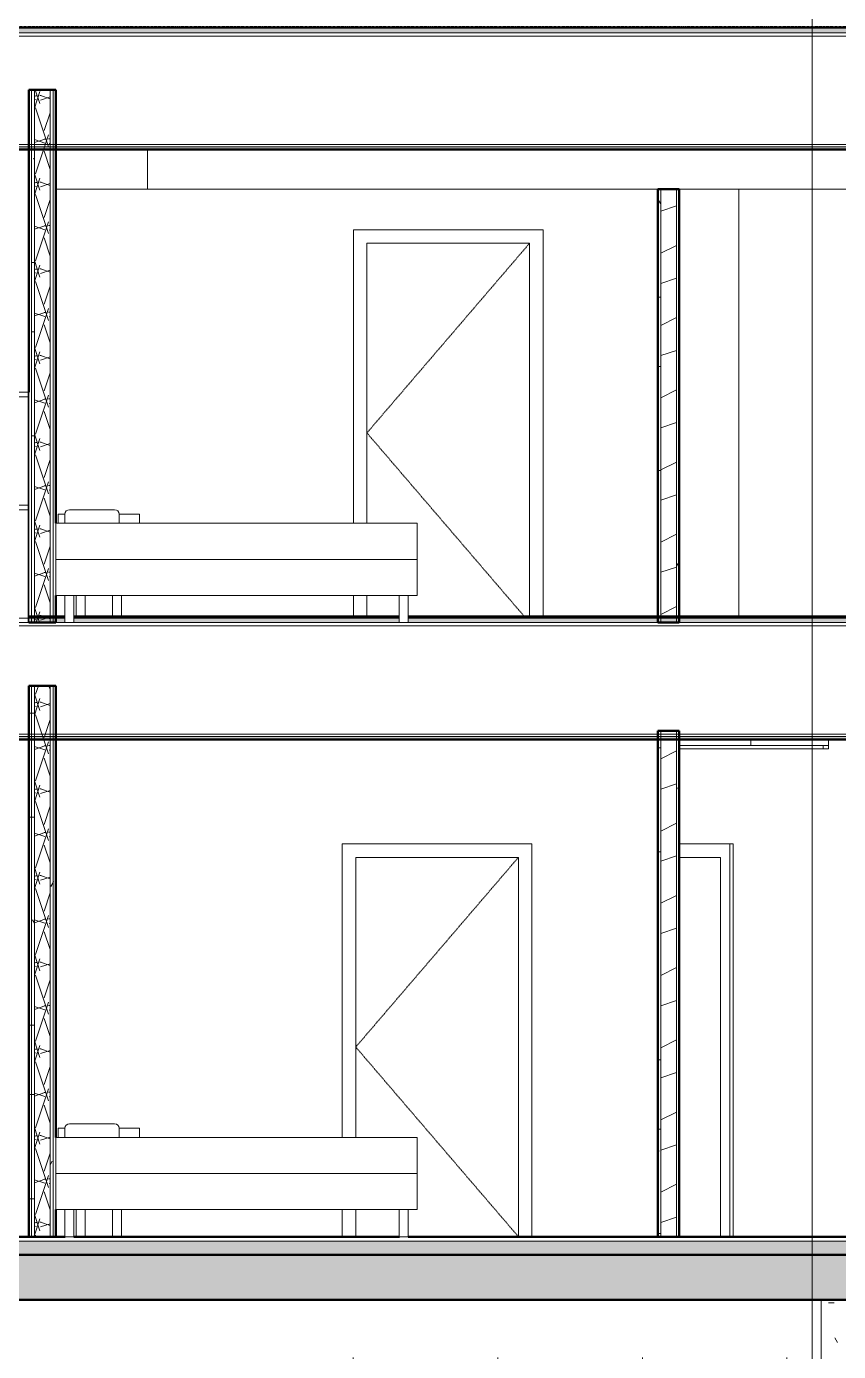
# Model space of a CAD drawing. Header units: inches. Extents: x -4169 to 1833, y -300 to 585.
# Drawn here: x 930.7 to 1110.4, y -25.4 to 268 of the extents above; entities that cross this region are included whole.
import ezdxf

# ---------------------------------------------------------------- set-up
doc = ezdxf.new("R2010")
doc.units = ezdxf.units.IN
doc.header["$MEASUREMENT"] = 0
for name, pattern in [('Aligning Line 1_8_', [0.25, 0.125, -0.125]), ('Dash 1_16_', [0.125, 0.0625, -0.0625]), ('Grid Line 1_2_', [0.875, 0.5, -0.125, 0.125, -0.125])]:
    doc.linetypes.add(name, pattern=pattern)
for name, color, linetype, lineweight in [('0-4', 7, 'Continuous', 9), ('0-7', 130, 'Continuous', 5), ('A-DOOR-4', 7, 'Dash 1_16_', 9), ('A-DOOR-FRAM-1', 7, 'Continuous', 9), ('A-FLOR-2', 192, 'Continuous', 50), ('A-FLOR-LEVL-1', 51, 'Grid Line 1_2_', 9), ('A-FLOR-MCUT', 51, 'Continuous', 13), ('A-FLOR-PATT-1', 8, 'Continuous', 9), ('A-WALL-1', 250, 'Continuous', 50), ('A-WALL-2', 10, 'Continuous', 13), ('A-WALL-PATT-1', 7, 'Continuous', 9), ('A-WALL-PATT-2', 253, 'Continuous', 9), ('A-WALL-PATT-6', 254, 'Continuous', 9), ('G-ANNO-SYMB', 111, 'Aligning Line 1_8_', 9), ('G-ANNO-SYMB-2', 147, 'Aligning Line 1_8_', 9), ('G-ANNO-SYMB-3', 111, 'Continuous', 9), ('I-FURN-1', 7, 'Continuous', 9), ('I-WALL-1', 250, 'Continuous', 50), ('S-COLS', 52, 'Continuous', 9)]:
    doc.layers.add(name, color=color, linetype=linetype, lineweight=lineweight)
pattern_1 = [(0, (-10964.796, 146.633), (30.72, 7.68), [1.267, -21.773, 1.267, -21.773, -122.88]), (0, (-10964.796, 146.633), (30.72, 7.68), [-46.08, 1.267, -44.813, 1.267, -21.773, -53.76]), (0, (-10964.796, 146.633), (30.72, 7.68), [-115.2, 1.267, -14.093, 1.267, -37.133]), (120, (-10953.276, 150.473), (-22.011075, 22.7643), [1.267, -21.773, 1.267, -21.773, -122.88]), (120, (-10953.276, 150.473), (-22.011075, 22.7643), [-46.08, 1.267, -44.813, 1.267, -21.773, -53.76]), (120, (-10953.276, 150.473), (-22.011075, 22.7643), [-115.2, 1.267, -14.093, 1.267, -37.133]), (240, (-10949.436, 165.833), (-8.708925, -30.4443), [1.267, -21.773, 1.267, -21.773, -122.88]), (240, (-10949.436, 165.833), (-8.708925, -30.4443), [-46.08, 1.267, -44.813, 1.267, -21.773, -53.76]), (240, (-10949.436, 165.833), (-8.708925, -30.4443), [-115.2, 1.267, -14.093, 1.267, -37.133])]
pattern_2 = [(216.87, (-10958.398, 162.627), (47.980943, 31.987086), [7.997, -71.971]), (206.565, (-10948.802, 157.829), (-15.993714, -15.99413), [17.881, -17.881]), (198.435, (-10948.802, 149.832), (-31.98674, -15.99388), [10.115, -40.461])]
pattern_3 = [(161.57, (-10964.316, 147.113), (-3.8399538, -1.54e-05), [0, -27.322, 3.034, 0]), (18.43, (-10965.276, 147.113), (-3.8399538, 1.54e-05), [0, -27.322, 3.034, 0]), (108.43, (-10964.316, 147.113), (1.919622, -9.6005246), [9.106, -21.25]), (71.57, (-10965.276, 147.113), (1.919622, 9.6005246), [9.106, -21.25])]
pattern_4 = [(0, (317.997, 146.633), (30.72, 7.68), [1.267, -21.773, 1.267, -21.773, -122.88]), (0, (317.997, 146.633), (30.72, 7.68), [-46.08, 1.267, -44.813, 1.267, -21.773, -53.76]), (0, (317.997, 146.633), (30.72, 7.68), [-115.2, 1.267, -14.093, 1.267, -37.133]), (120, (329.517, 150.473), (-22.011075, 22.7643), [1.267, -21.773, 1.267, -21.773, -122.88]), (120, (329.517, 150.473), (-22.011075, 22.7643), [-46.08, 1.267, -44.813, 1.267, -21.773, -53.76]), (120, (329.517, 150.473), (-22.011075, 22.7643), [-115.2, 1.267, -14.093, 1.267, -37.133]), (240, (333.357, 165.833), (-8.708925, -30.4443), [1.267, -21.773, 1.267, -21.773, -122.88]), (240, (333.357, 165.833), (-8.708925, -30.4443), [-46.08, 1.267, -44.813, 1.267, -21.773, -53.76]), (240, (333.357, 165.833), (-8.708925, -30.4443), [-115.2, 1.267, -14.093, 1.267, -37.133])]
pattern_5 = [(50, (317.997, 146.633), (27.5427, -2.40992), [2.88, -31.68]), (355, (317.997, 146.633), (-5.32784, 28.88427), [2.304, -25.344]), (100.451, (320.293, 146.432), (22.2153, 26.47393), [2.448, -26.924]), (46.184, (317.997, 154.313), (40.9819, -6.3564), [4.32, -47.52]), (96.636, (321.413, 153.784), (35.8907, 37.4062), [3.671, -40.386]), (351.184, (317.997, 154.313), (35.891, 37.4062), [3.456, -38.016]), (21, (321.837, 152.393), (22.92104, -15.46073), [2.88, -31.68]), (326, (321.837, 152.393), (9.34353, 27.84574), [2.304, -25.344]), (71.451, (323.748, 151.105), (32.26477, 12.3844), [2.448, -26.924]), (37.5, (317.997, 146.633), (0.466855, 12.78271), [1.267, -23.77, 1.267, -24.461, -25.44]), (37.5, (317.997, 146.633), (0.466855, 12.78271), [-50.765, 1.267, -24.173]), (7.5, (317.997, 146.633), (10.10159, 15.14509), [1.267, -13.402, 1.267, -23.194, -9.696]), (7.5, (317.997, 146.633), (10.10159, 15.14509), [-39.13, 1.267, -8.429]), (327.5, (309.434, 146.633), (20.49916, -0.86578), [1.267, -8.333, 1.267, -28.685, -39.744]), (327.5, (309.434, 146.633), (20.49916, -0.86578), [-39.552, 1.267, -38.477]), (317.5, (305.594, 146.633), (22.39478, 3.8443), [1.267, -11.213, 1.267, -18.624, -28.224]), (317.5, (305.594, 146.633), (22.39478, 3.8443), [-32.371, 1.267, -26.957])]

# ---------------------------------------------------------------- blocks, each defined once
blk = doc.blocks.new('CTR - 2nd Phase_rvt-2-BUILDING SECTION - EAST_WEST - LOOKING SOUTH')
at = {"layer": 'A-WALL-PATT-6'}
h = blk.add_hatch(dxfattribs=at)
h.set_pattern_fill('FP_23', color=256, style=0, pattern_type=2)
h.set_pattern_definition([(0, (-10276.989, -127.2), (0, 4), []), (90, (-10276.989, -127.2), (-8, 8), [4, -28]), (90, (-10260.989, -123.2), (-8, 8), [4, -28])])
h.paths.add_polyline_path([(-10179.82, -30), (-10178.19, -30), (-10178.19, -26.75), (-10280.99, -26.75), (-10280.99, -30), (-10222.88, -30)], flags=0)
h.paths.add_polyline_path([(-10179.82, 108), (-10174.55, 108), (-10174.55, 110.12), (-10207.59, 110.12), (-10207.59, 108)], flags=0)
at = {"layer": 'A-FLOR-LEVL-1'}
for p, q in [((-12558.48, 268), (-9609.49, 268)), ((-12558.48, 136), (-9609.49, 136)), ((-12558.48, 0), (-9609.49, 0))]:
    blk.add_line(p, q, dxfattribs=at)
blk = doc.blocks.new('Single-Flush - 36_ x 84_-1372839-BUILDING SECTION - EAST_WEST - LOOKING SOUTH')
at = {"layer": 'A-DOOR-4'}
for p in [(-10243.21, 84), (-10243.21, 0)]:
    blk.add_line(p, (-10279.21, 42), dxfattribs=at)
at = {"layer": 'A-DOOR-FRAM-1'}
for p, q in [((-10240.21, 87), (-10282.21, 87)), ((-10282.21, 87), (-10282.21, 22)), ((-10240.21, 0), (-10240.21, 87)), ((-10279.21, 22), (-10279.21, 84)), ((-10279.21, 84), (-10243.21, 84)), ((-10243.21, 84), (-10243.21, 0)), ((-10282.21, 6), (-10282.21, 0)), ((-10279.21, 0), (-10279.21, 6))]:
    blk.add_line(p, q, dxfattribs=at)
blk = doc.blocks.new('Single-Flush - 36_ x 84_-V56-BUILDING SECTION - EAST_WEST - LOOKING SOUTH')
at = {"layer": 'A-DOOR-4'}
for p in [(-10240.74, 220), (-10241.92, 137.37)]:
    blk.add_line(p, (-10276.74, 178), dxfattribs=at)
at = {"layer": 'A-DOOR-FRAM-1'}
for p, q in [((-10237.74, 223), (-10279.74, 223)), ((-10279.74, 223), (-10279.74, 158)), ((-10237.74, 137.37), (-10237.74, 223)), ((-10276.74, 158), (-10276.74, 220)), ((-10276.74, 220), (-10240.74, 220)), ((-10240.74, 220), (-10240.74, 137.37)), ((-10279.74, 142), (-10279.74, 137.37)), ((-10276.74, 137.37), (-10276.74, 142))]:
    blk.add_line(p, q, dxfattribs=at)
blk = doc.blocks.new('Single-Flush - 36_ x 84_-V75-BUILDING SECTION - EAST_WEST - LOOKING SOUTH')
at = {"layer": 'A-DOOR-FRAM-1'}
for p, q in [((-10196.38, 87), (-10207.59, 87)), ((-10196.38, 0), (-10196.38, 87)), ((-10196.38, 87), (-10195.68, 87)), ((-10195.68, 87), (-10195.68, 0)), ((-10195.68, 87), (-10195.68, 0)), ((-10207.59, 84), (-10198.5, 84)), ((-10198.5, 84), (-10198.5, 0))]:
    blk.add_line(p, q, dxfattribs=at)
blk = doc.blocks.new('Bed-Standard - King 78_ x 80_-V79-BUILDING SECTION - EAST_WEST - LOOKING SOUTH')
at = {"layer": 'I-FURN-1'}
for p, q in [((-10343.59, 160), (-10343.59, 158)), ((-10332.59, 161), (-10342.59, 161)), ((-10331.59, 158), (-10331.59, 160)), ((-10345.59, 158), (-10345.59, 150)), ((-10345.59, 158), (-10344.59, 158)), ((-10344.59, 158), (-10266.59, 158)), ((-10266.59, 158), (-10265.59, 158)), ((-10265.59, 150), (-10265.59, 158)), ((-10345.59, 150), (-10345.59, 142)), ((-10345.59, 150), (-10344.59, 150)), ((-10344.59, 150), (-10345.59, 150)), ((-10344.59, 150), (-10266.59, 150)), ((-10266.59, 150), (-10344.59, 150)), ((-10266.59, 150), (-10265.59, 150)), ((-10265.59, 150), (-10266.59, 150)), ((-10265.59, 142), (-10265.59, 150)), ((-10344.59, 142), (-10345.59, 142)), ((-10266.59, 142), (-10344.59, 142)), ((-10343.59, 142), (-10343.59, 136)), ((-10343.59, 142), (-10343.59, 137.37)), ((-10341.59, 136), (-10341.59, 142)), ((-10341.59, 137.37), (-10341.59, 142)), ((-10269.59, 142), (-10269.59, 137.37)), ((-10269.59, 142), (-10269.59, 136)), ((-10267.59, 137.37), (-10267.59, 142)), ((-10267.59, 136), (-10267.59, 142)), ((-10265.59, 142), (-10266.59, 142)), ((-10342.59, 136), (-10343.56, 136)), ((-10341.61, 136), (-10342.59, 136)), ((-10268.59, 136), (-10269.56, 136)), ((-10267.61, 136), (-10268.59, 136))]:
    blk.add_line(p, q, dxfattribs=at)
for centre, start, end in [((-10342.59, 160), 90, 180), ((-10332.59, 160), 0, 90)]:
    blk.add_arc(centre, 1, start, end, dxfattribs=at)
blk = doc.blocks.new('Table-Night Stand - 18_ x 18_ x 24_-V80-BUILDING SECTION - EAST_WEST - LOOKING SOUTH')
at = {"layer": 'I-FURN-1'}
for p, q in [((-10345.09, 160), (-10343.59, 160)), ((-10345.09, 158), (-10345.09, 160)), ((-10331.59, 160), (-10327.09, 160)), ((-10327.09, 158), (-10327.09, 160)), ((-10341.09, 137.37), (-10341.09, 142)), ((-10339.09, 137.37), (-10339.09, 142)), ((-10333.09, 137.37), (-10333.09, 142)), ((-10331.09, 137.37), (-10331.09, 142))]:
    blk.add_line(p, q, dxfattribs=at)
blk = doc.blocks.new('Bed-Standard - King 78_ x 80_-V85-BUILDING SECTION - EAST_WEST - LOOKING SOUTH')
at = {"layer": 'I-FURN-1'}
for p, q in [((-10343.59, 24), (-10343.59, 22)), ((-10332.59, 25), (-10342.59, 25)), ((-10331.59, 22), (-10331.59, 24)), ((-10345.59, 22), (-10345.59, 14)), ((-10345.59, 22), (-10344.59, 22)), ((-10344.59, 22), (-10266.59, 22)), ((-10266.59, 22), (-10265.59, 22)), ((-10265.59, 14), (-10265.59, 22)), ((-10345.59, 14), (-10345.59, 6)), ((-10345.59, 14), (-10344.59, 14)), ((-10344.59, 14), (-10345.59, 14)), ((-10344.59, 14), (-10266.59, 14)), ((-10266.59, 14), (-10344.59, 14)), ((-10266.59, 14), (-10265.59, 14)), ((-10265.59, 14), (-10266.59, 14)), ((-10265.59, 6), (-10265.59, 14)), ((-10344.59, 6), (-10345.59, 6)), ((-10266.59, 6), (-10344.59, 6)), ((-10343.59, 6), (-10343.59, 0)), ((-10343.59, 6), (-10343.59, 0)), ((-10341.59, 0), (-10341.59, 6)), ((-10341.59, 0), (-10341.59, 6)), ((-10269.59, 6), (-10269.59, 0)), ((-10269.59, 6), (-10269.59, 0)), ((-10267.59, 0), (-10267.59, 6)), ((-10267.59, 0), (-10267.59, 6)), ((-10265.59, 6), (-10266.59, 6)), ((-10342.59, 0), (-10343.56, 0)), ((-10341.61, 0), (-10342.59, 0)), ((-10268.59, 0), (-10269.56, 0)), ((-10267.61, 0), (-10268.59, 0))]:
    blk.add_line(p, q, dxfattribs=at)
for centre, start, end in [((-10342.59, 24), 90, 180), ((-10332.59, 24), 360, 90)]:
    blk.add_arc(centre, 1, start, end, dxfattribs=at)
blk = doc.blocks.new('Table-Night Stand - 18_ x 18_ x 24_-V86-BUILDING SECTION - EAST_WEST - LOOKING SOUTH')
at = {"layer": 'I-FURN-1'}
for p, q in [((-10345.09, 24), (-10343.59, 24)), ((-10345.09, 24), (-10345.09, 22)), ((-10331.59, 24), (-10327.09, 24)), ((-10327.09, 22), (-10327.09, 24)), ((-10341.09, 0), (-10341.09, 6)), ((-10339.09, 6), (-10339.09, 0)), ((-10333.09, 0), (-10333.09, 6)), ((-10331.09, 6), (-10331.09, 0))]:
    blk.add_line(p, q, dxfattribs=at)
blk = doc.blocks.new('Entertainment_Center_14771 - Entertainment_Center_14771-V51-BUILDING SECTION - EAST_WEST - LOOKING SOUTH')
at = {"layer": 'I-FURN-1'}
for p, q in [((-10365.1, 63), (-10353.1, 63)), ((-10365.1, 63), (-10365.1, 62)), ((-10353.1, 62), (-10365.1, 62)), ((-10365.1, 62), (-10353.1, 62)), ((-10365.1, 62), (-10365.1, 38)), ((-10353.1, 62), (-10353.1, 63)), ((-10352.97, 63), (-10353.1, 63)), ((-10353.1, 63), (-10353.1, 62)), ((-10353.1, 38), (-10353.1, 62)), ((-10353.1, 62), (-10353.1, 38)), ((-10352.97, 63), (-10352.97, 62)), ((-10352.97, 62), (-10352.97, 38)), ((-10369.13, 36.87), (-10369.13, 35.87)), ((-10369.1, 38), (-10353.1, 38)), ((-10369.1, 38), (-10369.1, 37)), ((-10369.1, 37), (-10369.1, 13)), ((-10353.1, 37), (-10369.1, 37)), ((-10365.1, 37), (-10353.1, 37)), ((-10365.1, 37), (-10365.1, 13)), ((-10353.1, 37), (-10353.1, 38)), ((-10352.97, 38), (-10353.1, 38)), ((-10353.1, 38), (-10353.1, 37)), ((-10353.1, 13), (-10353.1, 37)), ((-10353.1, 37), (-10353.1, 13)), ((-10352.97, 38), (-10352.97, 37)), ((-10352.97, 37), (-10352.97, 13)), ((-10369.13, 14.12), (-10369.13, 13.12)), ((-10369.1, 13), (-10353.1, 13)), ((-10369.1, 13), (-10369.1, 12)), ((-10353.1, 12), (-10369.1, 12)), ((-10353.1, 13), (-10365.1, 13)), ((-10353.1, 12), (-10353.1, 13)), ((-10353.1, 13), (-10353.1, 12)), ((-10352.97, 12), (-10353.1, 12)), ((-10352.97, 13), (-10352.97, 12))]:
    blk.add_line(p, q, dxfattribs=at)
blk = doc.blocks.new('CTR - 1st Phase - Unit Layouts_rvt-2-BUILDING SECTION - EAST_WEST - LOOKING SOUTH')
at = {"layer": 'A-WALL-PATT-1'}
h = blk.add_hatch(dxfattribs=at)
h.set_pattern_fill('FP_21', color=256, style=0, pattern_type=2)
h.set_pattern_definition(pattern_1)
h.paths.add_polyline_path([(-10212.34, 136), (-10211.71, 136), (-10211.71, 232), (-10212.34, 232), (-10212.34, 190.56)], flags=0)
h = blk.add_hatch(dxfattribs=at)
h.set_pattern_fill('FP_21', color=256, style=0, pattern_type=2)
h.set_pattern_definition(pattern_1)
h.paths.add_polyline_path([(-10208.21, 136), (-10207.59, 136), (-10207.59, 232), (-10208.21, 232), (-10208.21, 190.56)], flags=0)
h = blk.add_hatch(dxfattribs=at)
h.set_pattern_fill('FP_21', color=256, style=0, pattern_type=2)
h.set_pattern_definition(pattern_1)
h.paths.add_polyline_path([(-10211.71, 0), (-10211.71, 112), (-10212.34, 112), (-10212.34, 0)], flags=0)
h = blk.add_hatch(dxfattribs=at)
h.set_pattern_fill('FP_21', color=256, style=0, pattern_type=2)
h.set_pattern_definition(pattern_1)
h.paths.add_polyline_path([(-10207.59, 0), (-10207.59, 112), (-10208.21, 112), (-10208.21, 0)], flags=0)
at = {"layer": 'A-WALL-PATT-2'}
h = blk.add_hatch(dxfattribs=at)
h.set_pattern_fill('FP_24', color=256, style=0, pattern_type=2)
h.set_pattern_definition(pattern_2)
h.paths.add_polyline_path([(-10211.71, 136), (-10208.21, 136), (-10208.21, 232), (-10211.71, 232), (-10211.71, 190.56)], flags=0)
h = blk.add_hatch(dxfattribs=at)
h.set_pattern_fill('FP_24', color=256, style=0, pattern_type=2)
h.set_pattern_definition(pattern_2)
h.paths.add_polyline_path([(-10208.21, 0), (-10208.21, 112), (-10211.71, 112), (-10211.71, 0)], flags=0)
at = {"layer": 'A-WALL-1'}
for p, q in [((-10212.34, 232), (-10212.34, 136)), ((-10207.59, 232), (-10212.34, 232)), ((-10207.59, 136), (-10207.59, 232)), ((-10212.34, 136), (-10207.59, 136)), ((-10212.34, 112), (-10212.34, 0)), ((-10207.59, 112), (-10212.34, 112)), ((-10207.59, 0), (-10207.59, 112)), ((-10212.34, 0), (-10207.59, 0))]:
    blk.add_line(p, q, dxfattribs=at)
at = {"layer": 'A-WALL-2'}
for p, q in [((-10325.31, 232), (-10325.31, 240.75)), ((-10212.34, 232), (-10345.59, 232)), ((-10211.71, 232), (-10211.71, 136)), ((-10208.21, 232), (-10208.21, 136)), ((-10199.15, 232), (-10207.59, 232)), ((-10199.15, 232), (-10194.4, 232)), ((-10164.34, 232), (-10194.4, 232)), ((-10194.4, 232), (-10194.4, 137.37)), ((-10211.71, 112), (-10211.71, 0)), ((-10208.21, 112), (-10208.21, 0)), ((-10174.55, 108), (-10174.55, 110.12)), ((-10174.55, 108), (-10207.59, 108))]:
    blk.add_line(p, q, dxfattribs=at)
at = {"layer": '0-4'}
for name, p in [('Single-Flush - 36_ x 84_-V56-BUILDING SECTION - EAST_WEST - LOOKING SOUTH', (0, 0)), ('Entertainment_Center_14771 - Entertainment_Center_14771-V51-BUILDING SECTION - EAST_WEST - LOOKING SOUTH', (1.39, 124)), ('Bed-Standard - King 78_ x 80_-V79-BUILDING SECTION - EAST_WEST - LOOKING SOUTH', (0, 0)), ('Table-Night Stand - 18_ x 18_ x 24_-V80-BUILDING SECTION - EAST_WEST - LOOKING SOUTH', (0, 0)), ('Single-Flush - 36_ x 84_-1372839-BUILDING SECTION - EAST_WEST - LOOKING SOUTH', (0, 0)), ('Single-Flush - 36_ x 84_-V75-BUILDING SECTION - EAST_WEST - LOOKING SOUTH', (0, 0)), ('Bed-Standard - King 78_ x 80_-V85-BUILDING SECTION - EAST_WEST - LOOKING SOUTH', (0, 0)), ('Table-Night Stand - 18_ x 18_ x 24_-V86-BUILDING SECTION - EAST_WEST - LOOKING SOUTH', (0, 0))]:
    blk.add_blockref(name, p, dxfattribs=at)
blk = doc.blocks.new('CTR  - Topography_rvt-2-BUILDING SECTION - EAST_WEST - LOOKING SOUTH')
at = {"layer": 'A-FLOR-LEVL-1'}
blk.add_line((-12558.48, 0), (-9609.49, 0), dxfattribs=at)
at = {"layer": 'G-ANNO-SYMB-2'}
blk.add_line((-9742.88, 0), (-12461.76, 0), dxfattribs=at)
blk = doc.blocks.new('CTR - 1st Phase - Common Walls_rvt-2-BUILDING SECTION - EAST_WEST - LOOKING SOUTH')
at = {"layer": 'A-WALL-PATT-1'}
h = blk.add_hatch(dxfattribs=at)
h.set_pattern_fill('FP_21', color=256, style=0, pattern_type=2)
h.set_pattern_definition(pattern_1)
h.paths.add_polyline_path([(-10350.96, 136), (-10350.34, 136), (-10350.34, 254), (-10350.96, 254), (-10350.96, 137.99)], flags=0)
h = blk.add_hatch(dxfattribs=at)
h.set_pattern_fill('FP_21', color=256, style=0, pattern_type=2)
h.set_pattern_definition(pattern_1)
h.paths.add_polyline_path([(-10350.96, 0), (-10350.96, 122), (-10351.59, 122), (-10351.59, 0)], flags=0)
h = blk.add_hatch(dxfattribs=at)
h.set_pattern_fill('FP_21', color=256, style=0, pattern_type=2)
h.set_pattern_definition(pattern_1)
h.paths.add_polyline_path([(-10350.34, 0), (-10350.34, 122), (-10350.96, 122), (-10350.96, 0)], flags=0)
h = blk.add_hatch(dxfattribs=at)
h.set_pattern_fill('FP_21', color=256, style=0, pattern_type=2)
h.set_pattern_definition(pattern_1)
h.paths.add_polyline_path([(-10346.21, 0), (-10346.21, 122), (-10346.84, 122), (-10346.84, 0), (-10346.66, 0)], flags=0)
h = blk.add_hatch(dxfattribs=at)
h.set_pattern_fill('FP_21', color=256, style=0, pattern_type=2)
h.set_pattern_definition(pattern_1)
h.paths.add_polyline_path([(-10345.59, 0), (-10345.59, 122), (-10346.21, 122), (-10346.21, 0)], flags=0)
at = {"layer": 'A-WALL-PATT-2'}
h = blk.add_hatch(dxfattribs=at)
h.set_pattern_fill('FP_32', color=256, style=0, pattern_type=2)
h.set_pattern_definition(pattern_3)
h.paths.add_polyline_path([(-10346.84, 136), (-10346.84, 254), (-10350.34, 254), (-10350.34, 136)], flags=0)
h = blk.add_hatch(dxfattribs=at)
h.set_pattern_fill('FP_32', color=256, style=0, pattern_type=2)
h.set_pattern_definition(pattern_3)
h.paths.add_polyline_path([(-10346.84, 0), (-10346.84, 122), (-10350.34, 122), (-10350.34, 0)], flags=0)
at = {"layer": 'A-FLOR-LEVL-1'}
for p, q in [((-12558.48, 268), (-9609.49, 268)), ((-12558.48, 136), (-9609.49, 136)), ((-12558.48, 0), (-9609.49, 0))]:
    blk.add_line(p, q, dxfattribs=at)
at = {"layer": 'A-WALL-2'}
for p, q in [((-10350.96, 254), (-10350.96, 136)), ((-10350.34, 254), (-10350.34, 136)), ((-10346.84, 254), (-10346.84, 136)), ((-10346.21, 254), (-10346.21, 136)), ((-10350.96, 122), (-10350.96, 0)), ((-10350.34, 122), (-10350.34, 0)), ((-10346.84, 122), (-10346.84, 0)), ((-10346.21, 122), (-10346.21, 0))]:
    blk.add_line(p, q, dxfattribs=at)
at = {"layer": 'G-ANNO-SYMB-2'}
blk.add_line((-9706.21, 0), (-12461.76, 0), dxfattribs=at)
at = {"layer": 'I-WALL-1'}
for p, q in [((-10345.59, 254), (-10351.59, 254)), ((-10351.59, 254), (-10351.59, 187)), ((-10345.59, 158), (-10345.59, 254)), ((-10345.59, 136), (-10345.59, 142)), ((-10351.59, 136), (-10345.59, 136)), ((-10345.59, 122), (-10351.59, 122)), ((-10351.59, 122), (-10351.59, 0)), ((-10345.59, 22), (-10345.59, 122)), ((-10345.59, 0), (-10345.59, 6)), ((-10351.59, 0), (-10345.59, 0))]:
    blk.add_line(p, q, dxfattribs=at)
blk = doc.blocks.new('Concrete-Rectangular-Column - ONE-V174-BUILDING SECTION - EAST_WEST - LOOKING SOUTH')
at = {"layer": 'S-COLS'}
h = blk.add_hatch(dxfattribs=at)
h.set_pattern_fill('FP_21', color=256, style=0, pattern_type=2)
h.set_pattern_definition(pattern_1)
h.paths.add_polyline_path([(-10158.19, -127.75), (-10158.19, -14), (-10176.19, -14), (-10176.19, -127.75)], flags=0)
for p, q in [((-10176.19, -14), (-10176.19, -127.75)), ((-10158.19, -14), (-10158.19, -127.75))]:
    blk.add_line(p, q, dxfattribs=at)

msp = doc.modelspace()

# ---------------------------------------------------------------- hatches: boundary and pattern name
at = {"layer": 'A-FLOR-PATT-1'}
h = msp.add_hatch(dxfattribs=at)
h.set_pattern_fill('FP_22', color=256, style=0, pattern_type=2)
h.set_pattern_definition(pattern_5)
h.paths.add_polyline_path([(-791.4672, 266.625), (-264.1964, 266.625), (-264.1964, 267.625), (-833.0464, 267.625), (-833.0464, 266.625), (-812.9949, 266.625)], flags=0)
h.paths.add_polyline_path([(-145.6366, 266.625), (1299.8536, 266.625), (1299.8536, 267.625), (-152.1964, 267.625), (-152.1964, 266.625)], flags=0)
h = msp.add_hatch(dxfattribs=at)
h.set_pattern_fill('FP_21', color=256, style=0, pattern_type=2)
h.set_pattern_definition(pattern_4)
h.paths.add_polyline_path([(-833.0464, 240.75), (-264.1964, 240.75), (-264.1964, 241.375), (-833.0464, 241.375)], flags=0)
h.paths.add_polyline_path([(-152.1964, 240.75), (1299.8536, 240.75), (1299.8536, 241.375), (-152.1964, 241.375)], flags=0)
h = msp.add_hatch(dxfattribs=at)
h.set_pattern_fill('FP_22', color=256, style=0, pattern_type=2)
h.set_pattern_definition(pattern_5)
h.paths.add_polyline_path([(-825.0671, 136), (-825.0671, 137), (-827.5464, 137), (-827.5464, 136)], flags=0)
h.paths.add_polyline_path([(-808.9421, 136), (-548.3713, 136.0006), (-548.3713, 137), (-808.9421, 137), (-808.9421, 136.9334)], flags=0)
h.paths.add_polyline_path([(-147.9464, 136), (-147.9464, 137), (-152.1964, 137), (-152.1964, 136)], flags=0)
h.paths.add_polyline_path([(-131.8214, 136), (-82.5464, 136), (-82.5464, 137), (-131.8214, 136.986)], flags=0)
h.paths.add_polyline_path([(-47.5464, 136), (75.6287, 136), (75.6287, 137), (-47.5464, 137), (-47.5464, 136.9279)], flags=0)
h.paths.add_polyline_path([(151.5785, 136), (159.6036, 136), (159.6036, 137), (151.5785, 137), (151.5785, 136.7908)], flags=0)
h.paths.add_polyline_path([(149.6287, 136), (149.6287, 137), (77.5785, 137), (77.5785, 136), (144.9872, 136)], flags=0)
h.paths.add_polyline_path([(175.7286, 136), (361.4412, 136), (361.4412, 137), (175.7286, 137), (175.7286, 136.7742)], flags=0)
h.paths.add_polyline_path([(371.0279, 136), (435.4412, 136), (435.4412, 137), (363.391, 137), (363.391, 136), (365.646, 136)], flags=0)
h.paths.add_polyline_path([(437.391, 136), (451.8162, 136), (451.8162, 137), (437.391, 137), (437.391, 136.594)], flags=0)
h.paths.add_polyline_path([(453.766, 136), (525.8162, 136), (525.8162, 137), (453.766, 137), (453.766, 136.5827)], flags=0)
h.paths.add_polyline_path([(527.766, 136), (713.4786, 136), (713.4786, 137), (527.766, 137), (527.766, 136.5317)], flags=0)
h.paths.add_polyline_path([(736.9986, 136), (869.0786, 136), (869.0786, 137), (729.6036, 137), (729.6036, 136)], flags=0)
h.paths.add_polyline_path([(873.0786, 136), (895.0786, 136), (895.0786, 137), (873.0786, 137), (873.0786, 136.2939)], flags=0)
h.paths.add_polyline_path([(899.0786, 136), (915.0786, 136), (915.0786, 137), (899.0786, 137), (899.0786, 136.276)], flags=0)
h.paths.add_polyline_path([(952.2755, 136), (1013.2287, 136), (1013.2287, 137), (941.1785, 137), (941.1785, 136), (941.5116, 136)], flags=0)
h.paths.add_polyline_path([(931.2036, 136), (939.2287, 136), (939.2287, 137), (931.2036, 137), (931.2036, 136.2539)], flags=0)
h.paths.add_polyline_path([(1015.1785, 136), (1275.7494, 136.0166), (1275.7494, 137), (1015.1785, 137), (1015.1785, 136.1961)], flags=0)
h.paths.add_polyline_path([(1291.8744, 136), (1299.8536, 136), (1299.8536, 137), (1291.8744, 137), (1291.8744, 136.0055)], flags=0)
h = msp.add_hatch(dxfattribs=at)
h.set_pattern_fill('FP_21', color=256, style=0, pattern_type=2)
h.set_pattern_definition(pattern_4)
h.paths.add_polyline_path([(-826.9214, 110.125), (-548.1964, 110.125), (-548.1964, 110.75), (-827.5464, 110.75), (-827.5464, 110.125)], flags=0)
h.paths.add_polyline_path([(-145.6366, 110.125), (1299.8536, 110.125), (1299.8536, 110.75), (-152.1964, 110.75), (-152.1964, 110.125)], flags=0)
h = msp.add_hatch(dxfattribs=at)
h.set_pattern_fill('FP_21', color=256, style=0, pattern_type=2)
h.set_pattern_definition(pattern_4)
h.paths.add_polyline_path([(-796.8491, -4), (-552.1964, -4), (-552.1964, -1), (-797.8964, -1), (-797.8964, -4)], flags=0)
h.paths.add_polyline_path([(-152.1964, -4), (1264.7036, -4), (1264.7036, -1), (-152.1964, -1), (-152.1964, -3.9561)], flags=0)
h = msp.add_hatch(dxfattribs=at)
h.set_pattern_fill('FP_22', color=256, style=0, pattern_type=2)
h.set_pattern_definition(pattern_5)
h.paths.add_polyline_path([(-937.7964, -14), (-548.1964, -14), (-548.1964, -4), (-937.7964, -4), (-937.7964, -9.2134)], flags=0)
h.paths.add_polyline_path([(-113.3451, -14), (1270.2036, -14), (1270.2036, -4), (-156.1964, -4), (-156.1964, -14), (-124.1089, -14)], flags=0)

# ---------------------------------------------------------------- linework, layer by layer
at = {"layer": 'A-FLOR-2'}
for p, q in [((-152.1964, 240.75), (1299.8536, 240.75)), ((939.2287, 137.375), (931.2036, 137.375)), ((1013.2287, 137.375), (941.1785, 137.375)), ((1275.7183, 137.375), (1015.1785, 137.375)), ((-152.1964, 110.125), (1299.8536, 110.125)), ((939.2287, 0), (897.6932, 0)), ((1013.2287, 0), (941.1785, 0)), ((1264.0786, 0), (1015.1785, 0)), ((1264.7036, -4), (-156.1964, -4)), ((-156.1964, -14), (1270.2036, -14))]:
    msp.add_line(p, q, dxfattribs=at)
at = {"layer": 'A-FLOR-LEVL-1'}
for p, q in [((-1101.901, 136), (1674.0755, 136)), ((-1101.901, 0), (1674.0755, 0))]:
    msp.add_line(p, q, dxfattribs=at)
at = {"layer": 'A-FLOR-MCUT'}
for p, q in [((1299.8536, 267.875), (-152.1964, 267.875)), ((1299.8536, 267.625), (-152.1964, 267.625)), ((1299.8536, 266.625), (-152.1964, 266.625)), ((1299.8536, 265.875), (-152.1964, 265.875)), ((1299.8536, 241.875), (-152.1964, 241.875)), ((1299.8536, 241.375), (-152.1964, 241.375)), ((1299.8536, 135.25), (-152.1964, 135.25)), ((939.2287, 137.25), (931.2036, 137.25)), ((939.2287, 137), (931.2036, 137)), ((939.2287, 136), (931.2036, 136)), ((1013.2287, 137.25), (941.1785, 137.25)), ((1013.2287, 137), (941.1785, 137)), ((1013.2287, 136), (941.1785, 136)), ((1275.7183, 137.25), (1015.1785, 137.25)), ((1275.7494, 137), (1015.1785, 137)), ((1275.7494, 136), (1015.1785, 136)), ((1299.8536, 111.25), (-152.1964, 111.25)), ((1299.8536, 110.75), (-152.1964, 110.75)), ((1264.7036, -1), (-152.1964, -1))]:
    msp.add_line(p, q, dxfattribs=at)
at = {"layer": 'G-ANNO-SYMB'}
msp.add_line((1576.5784, 0), (-1178.9656, 0), dxfattribs=at)
at = {"layer": 'G-ANNO-SYMB-3'}
msp.add_line((1104.6036, 526.9531), (1104.6036, -241.8387), dxfattribs=at)

# ---------------------------------------------------------------- block references
at = {"layer": '0-7'}
for name in ['CTR - 2nd Phase_rvt-2-BUILDING SECTION - EAST_WEST - LOOKING SOUTH', 'CTR - 1st Phase - Common Walls_rvt-2-BUILDING SECTION - EAST_WEST - LOOKING SOUTH', 'CTR  - Topography_rvt-2-BUILDING SECTION - EAST_WEST - LOOKING SOUTH', 'CTR - 1st Phase - Unit Layouts_rvt-2-BUILDING SECTION - EAST_WEST - LOOKING SOUTH']:
    msp.add_blockref(name, (11282.793, 0), dxfattribs=at)
at = {"layer": 'S-COLS'}
msp.add_blockref('Concrete-Rectangular-Column - ONE-V174-BUILDING SECTION - EAST_WEST - LOOKING SOUTH', (11282.793, 0), dxfattribs=at)

doc.saveas('drawing.dxf')
